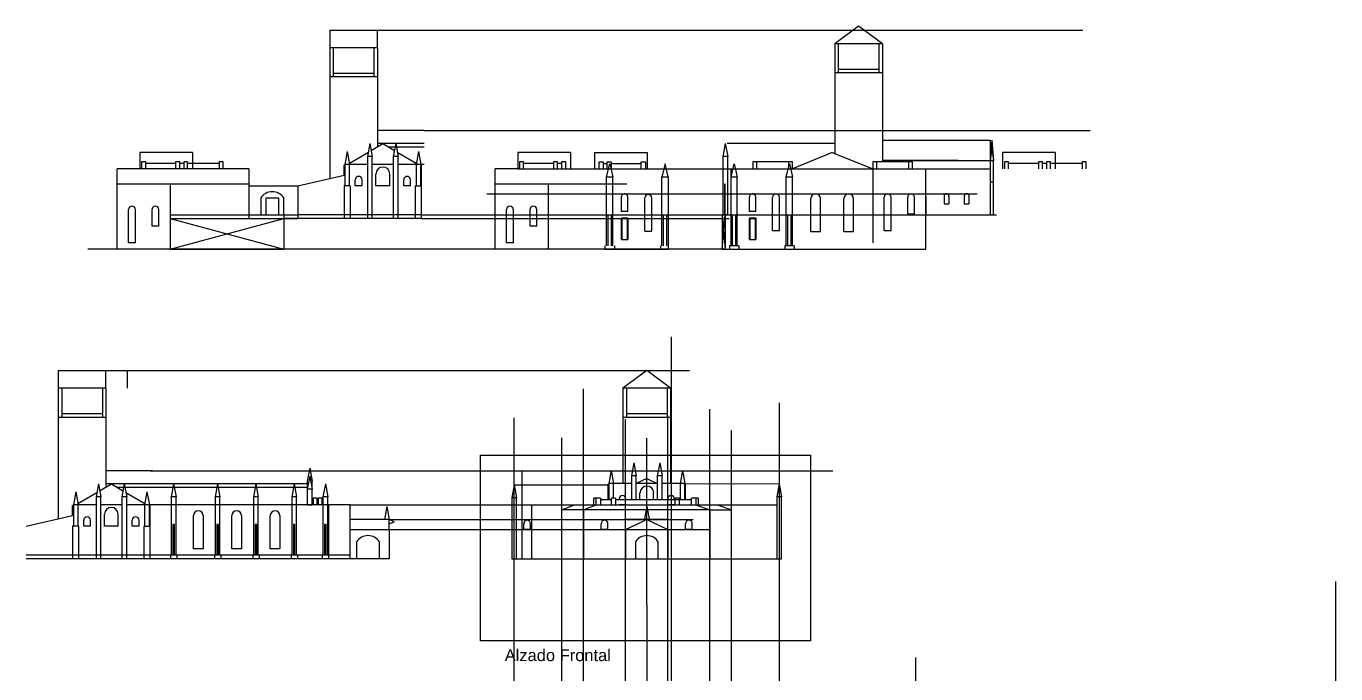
# Model space of a CAD drawing. Header units: millimetres. Extents: x 2027 to 2227, y 2574 to 3071.
# Drawn here: x 2032.2 to 2144, y 2773.4 to 2828.7 of the extents above; entities that cross this region are included whole.
import ezdxf

# ---------------------------------------------------------------- set-up
doc = ezdxf.new("R2010")
doc.units = ezdxf.units.MM
for name, color, linetype in [('Auxiliares', 200, 'Continuous'), ('CarpinteriaExterior', 130, 'Continuous'), ('Imagenes', 50, 'Continuous'), ('PrimerPlano', 160, 'Continuous'), ('SegundoPlano', 250, 'Continuous'), ('Texto', 250, 'Continuous')]:
    doc.layers.add(name, color=color, linetype=linetype)
doc.styles.get("Standard").update_dxf_attribs({"font": 'arial.ttf'})
picture_1 = doc.add_image_def('image8.png', size_in_pixel=(1920, 1080))

msp = doc.modelspace()

# ---------------------------------------------------------------- linework, layer by layer
at = {"layer": 'Auxiliares'}
for p, q in [((2062.21, 2828.37), (2122.41, 2828.37)), ((2066.18, 2819.8), (2123.03, 2819.8)), ((2074.18, 2816.54), (2093.7, 2816.54)), ((2071.54, 2814.4), (2113.4, 2814.4)), ((2083.49, 2815.23), (2072.25, 2815.23)), ((2065.91, 2812.3), (2092.21, 2812.3)), ((2065.98, 2812.6), (2115.03, 2812.6)), ((2091.89, 2809.67), (2054.21, 2809.67)), ((2087.29, 2710.42), (2087.29, 2802.19)), ((2038.85, 2799.3), (2040.89, 2799.3)), ((2040.89, 2797.8), (2040.89, 2799.3)), ((2040.89, 2799.3), (2088.83, 2799.3)), ((2079.79, 2746.19), (2079.79, 2797.76)), ((2096.5, 2796.55), (2096.5, 2710.81)), ((2073.88, 2709.52), (2073.88, 2795.28)), ((2087, 2761.63), (2087, 2795.46)), ((2090.58, 2746.19), (2090.58, 2796)), ((2083.39, 2761.63), (2083.39, 2795.15)), ((2092.43, 2744.34), (2092.43, 2794.18)), ((2077.94, 2744.34), (2077.94, 2793.55)), ((2085.2, 2779.29), (2085.2, 2793.53)), ((2056.38, 2790.73), (2101.08, 2790.73)), ((2074.57, 2783.23), (2074.57, 2790.73)), ((2059.88, 2787.84), (2096.05, 2787.84)), ((2075.39, 2783.23), (2075.39, 2787.84)), ((2063.22, 2786.6), (2089.16, 2786.6)), ((2087, 2786.6), (2083.39, 2786.6)), ((2085.4, 2786.6), (2084.99, 2786.6)), ((2063.22, 2785.72), (2088.18, 2785.72)), ((2144, 2744.21), (2144, 2781.3)), ((2085.2, 2779.29), (2085.19, 2687.87)), ((2108.14, 2709.52), (2108.14, 2774.8))]:
    msp.add_line(p, q, dxfattribs=at)
at = {"layer": 'CarpinteriaExterior'}
for p, q in [((2060.3, 2815.09), (2060.3, 2815.6)), ((2060.89, 2815.09), (2060.89, 2815.6)), ((2062.08, 2815.09), (2062.08, 2816.11)), ((2063.25, 2815.09), (2063.25, 2816.11)), ((2064.45, 2815.09), (2064.45, 2815.6)), ((2065.03, 2815.09), (2065.03, 2815.6)), ((2060.89, 2815.09), (2060.3, 2815.09)), ((2063.25, 2815.09), (2062.08, 2815.09)), ((2065.03, 2815.09), (2064.45, 2815.09)), ((2052.72, 2812.6), (2052.72, 2814.05)), ((2052.72, 2814.05), (2053.75, 2814.05)), ((2053.75, 2814.05), (2053.75, 2812.6)), ((2083.03, 2812.9), (2083.03, 2814.11)), ((2083.58, 2812.9), (2083.58, 2814.15)), ((2085.03, 2811.22), (2085.03, 2814.06)), ((2085.61, 2811.22), (2085.61, 2814.06)), ((2093.95, 2812.9), (2093.95, 2814.11)), ((2094.51, 2812.9), (2094.51, 2814.15)), ((2095.93, 2811.27), (2095.93, 2814.11)), ((2096.52, 2811.27), (2096.52, 2814.11)), ((2099.19, 2811.15), (2099.19, 2813.99)), ((2100.01, 2811.15), (2100.01, 2813.99)), ((2102.02, 2811.15), (2102.02, 2813.99)), ((2102.84, 2811.15), (2102.84, 2813.99)), ((2105.46, 2811.27), (2105.46, 2814.11)), ((2106.04, 2811.27), (2106.04, 2814.11)), ((2107.46, 2812.69), (2107.46, 2814.11)), ((2108.04, 2812.69), (2108.04, 2814.11)), ((2110.56, 2814.2), (2110.56, 2813.55)), ((2110.56, 2813.55), (2110.97, 2813.55)), ((2110.97, 2814.2), (2110.97, 2813.55)), ((2112.28, 2814.2), (2112.28, 2813.55)), ((2112.28, 2813.55), (2112.69, 2813.55)), ((2112.69, 2814.2), (2112.69, 2813.55)), ((2040.97, 2810.22), (2040.97, 2813.06)), ((2041.55, 2810.22), (2041.55, 2813.06)), ((2042.97, 2811.64), (2042.97, 2813.06)), ((2043.55, 2811.64), (2043.55, 2813.06)), ((2073.22, 2810.22), (2073.22, 2813.06)), ((2073.81, 2810.22), (2073.81, 2813.06)), ((2075.23, 2811.64), (2075.23, 2813.06)), ((2075.81, 2811.64), (2075.81, 2813.06)), ((2083.58, 2812.9), (2083.03, 2812.9)), ((2083.58, 2812.33), (2083.03, 2812.33)), ((2083.06, 2812.29), (2083.55, 2812.29)), ((2083.12, 2812.33), (2083.58, 2812.33)), ((2094.51, 2812.9), (2093.95, 2812.9)), ((2094.51, 2812.33), (2093.95, 2812.33)), ((2093.99, 2812.29), (2094.48, 2812.29)), ((2094.05, 2812.33), (2094.51, 2812.33)), ((2107.46, 2812.69), (2108.04, 2812.69)), ((2043.55, 2811.64), (2042.97, 2811.64)), ((2075.81, 2811.64), (2075.23, 2811.64)), ((2085.03, 2811.22), (2085.61, 2811.22)), ((2095.93, 2811.27), (2096.52, 2811.27)), ((2100.01, 2811.15), (2099.19, 2811.15)), ((2102.84, 2811.15), (2102.02, 2811.15)), ((2105.46, 2811.27), (2106.04, 2811.27)), ((2041.55, 2810.22), (2040.97, 2810.22)), ((2073.81, 2810.22), (2073.22, 2810.22)), ((2083.03, 2810.5), (2083.06, 2810.5)), ((2083.03, 2810.5), (2083.58, 2810.5)), ((2093.95, 2810.5), (2093.99, 2810.5)), ((2093.95, 2810.5), (2094.51, 2810.5)), ((2084.61, 2788.3), (2084.61, 2788.86)), ((2085.78, 2788.3), (2085.78, 2788.86)), ((2038.92, 2786.02), (2038.92, 2787.04)), ((2040.08, 2786.02), (2040.08, 2787.04)), ((2046.51, 2784.08), (2046.51, 2786.92)), ((2047.33, 2786.92), (2047.33, 2784.08)), ((2049.78, 2784.08), (2049.78, 2786.92)), ((2050.61, 2786.92), (2050.61, 2784.08)), ((2053.06, 2784.08), (2053.06, 2786.92)), ((2053.88, 2786.92), (2053.88, 2784.08)), ((2040.08, 2786.02), (2038.92, 2786.02)), ((2074.69, 2785.72), (2074.69, 2786.23)), ((2075.27, 2785.72), (2074.69, 2785.72)), ((2075.27, 2785.72), (2075.27, 2786.23)), ((2081.3, 2785.72), (2081.3, 2786.23)), ((2081.88, 2785.72), (2081.3, 2785.72)), ((2081.88, 2785.72), (2081.88, 2786.23)), ((2088.5, 2785.72), (2088.5, 2786.23)), ((2089.08, 2785.72), (2088.5, 2785.72)), ((2089.08, 2785.72), (2089.08, 2786.23)), ((2047.33, 2784.08), (2046.51, 2784.08)), ((2050.61, 2784.08), (2049.78, 2784.08)), ((2053.88, 2784.08), (2053.06, 2784.08))]:
    msp.add_line(p, q, dxfattribs=at)
for points in [[(2083.03, 2810.5), (2083.03, 2812.33)], [(2083.06, 2812.29), (2083.06, 2810.5)], [(2083.55, 2810.5), (2083.55, 2812.29)], [(2083.58, 2812.33), (2083.58, 2810.5)], [(2093.95, 2810.5), (2093.95, 2812.33)], [(2093.99, 2812.29), (2093.99, 2810.5)], [(2094.48, 2810.5), (2094.48, 2812.29)], [(2094.51, 2812.33), (2094.51, 2810.5)]]:
    msp.add_lwpolyline(points, dxfattribs=at)
for centre, radius, start, end in [((2062.67, 2816.11), 0.581, 0, 180), ((2060.6, 2815.6), 0.29, 0, 180), ((2064.74, 2815.6), 0.29, 0, 180), ((2083.3, 2814.12), 0.28, 6.5533, 183.3286), ((2085.32, 2814.06), 0.291, 0, 180), ((2094.23, 2814.12), 0.28, 6.5533, 183.3286), ((2096.22, 2814.11), 0.291, 0, 180), ((2099.6, 2813.99), 0.411, 0, 180), ((2102.43, 2813.99), 0.411, 0, 180), ((2105.75, 2814.11), 0.291, 0, 180), ((2107.75, 2814.11), 0.291, 0, 180), ((2110.77, 2814.2), 0.206, 0, 180), ((2112.49, 2814.2), 0.206, 0, 180), ((2041.26, 2813.06), 0.291, 0, 180), ((2043.26, 2813.06), 0.291, 0, 180), ((2073.51, 2813.06), 0.291, 0, 180), ((2075.52, 2813.06), 0.291, 0, 180), ((2085.2, 2788.86), 0.581, 0, 180), ((2039.5, 2787.04), 0.581, 0, 180), ((2046.92, 2786.92), 0.411, 0, 180), ((2050.19, 2786.92), 0.411, 0, 180), ((2053.47, 2786.92), 0.411, 0, 180), ((2074.98, 2786.23), 0.29, 0, 180), ((2081.59, 2786.23), 0.29, 0, 180), ((2088.79, 2786.23), 0.29, 0, 180)]:
    msp.add_arc(centre, radius, start, end, dxfattribs=at)
at = {"layer": 'PrimerPlano'}
for p, q in [((2055.4, 2812.3), (2054.21, 2812.3)), ((2054.21, 2812.3), (2054.21, 2809.67)), ((2065.98, 2812.3), (2055.4, 2812.3)), ((2109.02, 2809.67), (2109.02, 2812.65)), ((2039.99, 2809.67), (2037.49, 2809.67)), ((2054.21, 2809.67), (2039.99, 2809.67)), ((2072.25, 2809.67), (2069.74, 2809.67)), ((2081.62, 2809.67), (2087.01, 2809.67)), ((2042.81, 2783.23), (2032.23, 2783.23)), ((2059.88, 2783.23), (2042.81, 2783.23)), ((2063.22, 2783.23), (2059.88, 2783.23)), ((2073.67, 2783.23), (2077.94, 2783.23)), ((2077.94, 2783.23), (2092.43, 2783.23)), ((2092.43, 2783.23), (2096.7, 2783.23))]:
    msp.add_line(p, q, dxfattribs=at)
at = {"layer": 'SegundoPlano'}
for p, q in [((2058.13, 2828.37), (2062.21, 2828.37)), ((2058.13, 2828.37), (2058.13, 2826.87)), ((2062.21, 2826.87), (2062.21, 2828.37)), ((2103.27, 2828.72), (2101.23, 2827.22)), ((2105.31, 2827.22), (2103.27, 2828.72)), ((2058.13, 2826.87), (2058.13, 2821.89)), ((2062.21, 2826.87), (2058.13, 2826.87)), ((2058.43, 2826.87), (2058.43, 2824.38)), ((2061.9, 2826.87), (2061.9, 2824.38)), ((2062.21, 2826.87), (2062.21, 2821.89)), ((2101.23, 2827.22), (2101.23, 2822.24)), ((2105.31, 2827.22), (2101.23, 2827.22)), ((2101.53, 2827.22), (2101.53, 2824.73)), ((2105, 2827.22), (2105, 2824.73)), ((2105.31, 2827.22), (2105.31, 2822.24)), ((2062.21, 2824.38), (2058.13, 2824.38)), ((2061.9, 2824.68), (2058.43, 2824.68)), ((2105.31, 2824.73), (2101.23, 2824.73)), ((2105, 2825.03), (2101.53, 2825.03)), ((2101.23, 2822.24), (2101.23, 2817.84)), ((2105.31, 2822.24), (2105.31, 2817.13)), ((2058.13, 2821.89), (2058.13, 2815.71)), ((2062.21, 2821.89), (2062.21, 2818.42)), ((2066.18, 2819.8), (2062.21, 2819.8)), ((2092.06, 2818.74), (2101.23, 2818.74)), ((2105.31, 2818.99), (2114.51, 2818.99)), ((2114.51, 2818.99), (2114.51, 2812.6)), ((2114.65, 2818.99), (2114.51, 2817.21)), ((2114.65, 2818.99), (2114.78, 2817.21)), ((2041.92, 2817.93), (2041.92, 2816.54)), ((2046.41, 2817.93), (2041.92, 2817.93)), ((2046.41, 2817.93), (2046.41, 2816.54)), ((2059.63, 2818.02), (2059.42, 2816.91)), ((2059.63, 2818.02), (2059.83, 2816.91)), ((2059.81, 2817.02), (2061.43, 2817.96)), ((2061.56, 2818.69), (2061.36, 2817.58)), ((2061.56, 2818.69), (2061.77, 2817.58)), ((2061.67, 2818.11), (2062.67, 2818.69)), ((2066.18, 2818.69), (2062.21, 2818.69)), ((2062.67, 2818.69), (2063.66, 2818.11)), ((2063.71, 2818.39), (2063.18, 2818.39)), ((2063.77, 2818.69), (2063.56, 2817.58)), ((2063.77, 2818.69), (2063.97, 2817.58)), ((2066.18, 2818.39), (2063.82, 2818.39)), ((2063.9, 2817.96), (2065.52, 2817.02)), ((2065.7, 2818.02), (2065.5, 2816.91)), ((2065.7, 2818.02), (2065.91, 2816.91)), ((2074.18, 2817.93), (2074.18, 2816.54)), ((2078.67, 2817.93), (2074.18, 2817.93)), ((2078.67, 2817.93), (2078.67, 2816.54)), ((2080.73, 2817.93), (2080.73, 2816.54)), ((2080.73, 2817.93), (2085.23, 2817.93)), ((2085.23, 2817.93), (2085.23, 2816.54)), ((2091.89, 2818.69), (2091.69, 2817.58)), ((2091.89, 2818.69), (2092.1, 2817.58)), ((2101.01, 2817.93), (2097.64, 2816.54)), ((2101.01, 2817.93), (2104.48, 2816.54)), ((2114.65, 2818.32), (2114.51, 2817.21)), ((2114.72, 2818.32), (2114.58, 2818.32)), ((2114.65, 2817.94), (2114.65, 2818.41)), ((2114.65, 2818.32), (2114.78, 2817.21)), ((2115.56, 2817.93), (2115.56, 2816.54)), ((2120.05, 2817.93), (2115.56, 2817.93)), ((2120.05, 2817.93), (2120.05, 2816.54)), ((2039.99, 2809.67), (2039.99, 2816.54)), ((2041.92, 2816.54), (2039.99, 2816.54)), ((2051.24, 2816.54), (2041.92, 2816.54)), ((2042.43, 2817.13), (2042.08, 2817.13)), ((2042.08, 2817.13), (2042.08, 2816.54)), ((2042.43, 2816.54), (2042.43, 2817.13)), ((2044.98, 2817), (2042.43, 2817)), ((2045.33, 2817.13), (2044.98, 2817.13)), ((2044.98, 2817.13), (2044.98, 2816.54)), ((2045.33, 2816.54), (2045.33, 2817.13)), ((2045.67, 2817), (2045.33, 2817)), ((2046.01, 2817.13), (2045.67, 2817.13)), ((2045.67, 2817.13), (2045.67, 2816.54)), ((2046.01, 2816.54), (2046.01, 2817.13)), ((2048.71, 2817), (2046.01, 2817)), ((2049.05, 2817.13), (2048.71, 2817.13)), ((2048.71, 2817.13), (2048.71, 2816.54)), ((2049.05, 2816.54), (2049.05, 2817.13)), ((2051.24, 2816.54), (2051.24, 2812.3)), ((2059.36, 2816.84), (2059.42, 2816.91)), ((2059.36, 2815.99), (2059.36, 2816.84)), ((2061.36, 2816.91), (2059.42, 2816.91)), ((2061.36, 2816.91), (2059.42, 2816.91)), ((2059.42, 2816.91), (2059.42, 2815.09)), ((2059.83, 2816.91), (2059.42, 2816.91)), ((2059.83, 2815.09), (2059.83, 2816.91)), ((2061.36, 2817.58), (2061.36, 2812.6)), ((2061.77, 2817.58), (2061.36, 2817.58)), ((2061.77, 2812.6), (2061.77, 2817.58)), ((2063.56, 2816.91), (2061.77, 2816.91)), ((2063.56, 2816.91), (2061.77, 2816.91)), ((2063.56, 2817.58), (2063.56, 2812.6)), ((2063.97, 2817.58), (2063.56, 2817.58)), ((2063.97, 2812.6), (2063.97, 2817.58)), ((2066.18, 2816.91), (2063.97, 2816.91)), ((2065.91, 2816.91), (2063.97, 2816.91)), ((2065.5, 2816.91), (2065.5, 2815.09)), ((2065.91, 2816.91), (2065.5, 2816.91)), ((2065.91, 2815.09), (2065.91, 2816.91)), ((2065.98, 2816.84), (2065.91, 2816.91)), ((2065.98, 2812.3), (2065.98, 2816.91)), ((2065.98, 2812.3), (2065.98, 2816.84)), ((2072.25, 2809.67), (2072.25, 2816.54)), ((2074.18, 2816.54), (2072.25, 2816.54)), ((2074.68, 2817.13), (2074.34, 2817.13)), ((2074.34, 2817.13), (2074.34, 2816.54)), ((2074.68, 2816.54), (2074.68, 2817.13)), ((2077.24, 2817), (2074.68, 2817)), ((2077.58, 2817.13), (2077.24, 2817.13)), ((2077.24, 2817.13), (2077.24, 2816.54)), ((2077.58, 2816.54), (2077.58, 2817.13)), ((2077.92, 2817), (2077.58, 2817)), ((2078.27, 2817.13), (2077.92, 2817.13)), ((2077.92, 2817.13), (2077.92, 2816.54)), ((2078.27, 2816.54), (2078.27, 2817.13)), ((2081.14, 2816.54), (2081.14, 2817.13)), ((2081.14, 2817.13), (2081.48, 2817.13)), ((2081.48, 2817.13), (2081.48, 2816.54)), ((2081.48, 2817), (2081.82, 2817)), ((2081.76, 2815.84), (2082.03, 2816.95)), ((2081.82, 2816.54), (2081.82, 2817.13)), ((2081.82, 2817.13), (2082.16, 2817.13)), ((2082.03, 2816.95), (2082.29, 2815.84)), ((2082.16, 2817.13), (2082.16, 2816.54)), ((2082.16, 2817), (2084.72, 2817)), ((2084.72, 2816.54), (2084.72, 2817.13)), ((2084.72, 2817.13), (2085.07, 2817.13)), ((2085.07, 2817.13), (2085.07, 2816.54)), ((2086.75, 2816.95), (2086.49, 2815.84)), ((2087.01, 2815.84), (2086.75, 2816.95)), ((2092.1, 2817.58), (2091.69, 2817.58)), ((2091.69, 2817.58), (2091.69, 2812.6)), ((2092.1, 2812.6), (2092.1, 2817.58)), ((2092.38, 2815.84), (2092.64, 2816.95)), ((2092.38, 2809.97), (2092.38, 2816.54)), ((2092.38, 2816.54), (2114.51, 2816.54)), ((2092.64, 2816.95), (2092.9, 2815.84)), ((2094.59, 2817.13), (2094.25, 2817.13)), ((2094.25, 2817.13), (2094.25, 2816.54)), ((2094.59, 2816.54), (2094.59, 2817.13)), ((2097.3, 2817.12), (2094.6, 2817.12)), ((2097.1, 2815.84), (2097.36, 2816.95)), ((2097.64, 2817.13), (2097.3, 2817.13)), ((2097.3, 2817.13), (2097.3, 2816.54)), ((2097.36, 2816.95), (2097.63, 2815.84)), ((2097.64, 2816.54), (2097.64, 2817.13)), ((2104.82, 2817.13), (2104.48, 2817.13)), ((2104.48, 2817.13), (2104.48, 2816.54)), ((2104.48, 2816.54), (2104.48, 2810.22)), ((2104.82, 2816.54), (2104.82, 2817.13)), ((2107.52, 2817.13), (2104.82, 2817.13)), ((2107.87, 2817.13), (2107.52, 2817.13)), ((2107.52, 2817.13), (2107.52, 2816.54)), ((2107.87, 2816.54), (2107.87, 2817.13)), ((2109.02, 2809.67), (2109.02, 2816.54)), ((2114.78, 2817.21), (2114.31, 2817.21)), ((2114.78, 2812.6), (2114.78, 2817.21)), ((2116.06, 2817.13), (2115.72, 2817.13)), ((2115.72, 2817.13), (2115.72, 2816.54)), ((2116.06, 2816.54), (2116.06, 2817.13)), ((2118.62, 2817), (2116.06, 2817)), ((2118.96, 2817.13), (2118.62, 2817.13)), ((2118.62, 2817.13), (2118.62, 2816.54)), ((2118.96, 2816.54), (2118.96, 2817.13)), ((2119.3, 2817), (2118.96, 2817)), ((2119.65, 2817.13), (2119.3, 2817.13)), ((2119.3, 2817.13), (2119.3, 2816.54)), ((2119.65, 2816.54), (2119.65, 2817.13)), ((2122.34, 2817), (2119.65, 2817)), ((2122.69, 2817.13), (2122.34, 2817.13)), ((2122.34, 2817.13), (2122.34, 2816.54)), ((2122.69, 2816.54), (2122.69, 2817.13)), ((2051.24, 2816.2), (2051.24, 2816.2)), ((2055.4, 2815.09), (2059.36, 2815.99)), ((2059.36, 2815.99), (2059.36, 2815.99)), ((2081.76, 2809.97), (2081.76, 2815.84)), ((2081.76, 2815.84), (2082.29, 2815.84)), ((2082.29, 2809.97), (2082.29, 2815.84)), ((2086.49, 2809.97), (2086.49, 2815.84)), ((2086.49, 2815.84), (2087.01, 2815.84)), ((2087.01, 2815.84), (2087.01, 2809.67)), ((2092.38, 2809.97), (2092.38, 2815.84)), ((2092.38, 2815.84), (2092.9, 2815.84)), ((2092.9, 2809.97), (2092.9, 2815.84)), ((2097.1, 2809.97), (2097.1, 2815.84)), ((2097.1, 2815.84), (2097.63, 2815.84)), ((2097.63, 2809.97), (2097.63, 2815.84)), ((2114.78, 2815.39), (2114.51, 2815.39)), ((2114.51, 2815.39), (2114.51, 2812.6)), ((2114.78, 2812.6), (2114.78, 2815.39)), ((2051.24, 2815.23), (2039.99, 2815.23)), ((2044.53, 2815.23), (2044.53, 2809.97)), ((2051.24, 2815.09), (2055.4, 2815.09)), ((2055.4, 2815.09), (2055.4, 2812.3)), ((2059.9, 2815.09), (2059.36, 2815.09)), ((2059.36, 2815.09), (2059.36, 2812.3)), ((2059.9, 2812.3), (2059.9, 2815.09)), ((2065.43, 2815.09), (2065.43, 2812.3)), ((2065.43, 2815.09), (2065.98, 2815.09)), ((2076.79, 2815.23), (2076.79, 2809.97)), ((2091.82, 2815.23), (2091.82, 2812.6)), ((2091.89, 2815.23), (2091.82, 2815.23)), ((2091.89, 2812.6), (2091.89, 2815.23)), ((2052.26, 2814.05), (2052.26, 2812.6)), ((2054.21, 2812.6), (2054.21, 2814.05)), ((2109.02, 2814.15), (2109.02, 2812.6)), ((2044.53, 2812.6), (2055.4, 2812.6)), ((2044.53, 2812.3), (2055.4, 2812.3)), ((2044.53, 2809.67), (2054.21, 2812.3)), ((2044.53, 2812.3), (2054.21, 2809.67)), ((2054.21, 2812.6), (2054.21, 2809.67)), ((2065.98, 2812.6), (2055.4, 2812.6)), ((2061.36, 2812.3), (2059.83, 2812.3)), ((2061.36, 2812.6), (2061.36, 2812.3)), ((2061.77, 2812.3), (2061.77, 2812.6)), ((2063.56, 2812.3), (2061.77, 2812.3)), ((2063.56, 2812.6), (2063.56, 2812.3)), ((2063.97, 2812.3), (2063.97, 2812.6)), ((2065.5, 2812.3), (2063.97, 2812.3)), ((2065.98, 2812.3), (2065.91, 2812.3)), ((2081.9, 2809.97), (2081.9, 2812.6)), ((2081.9, 2812.6), (2082.15, 2812.6)), ((2082.15, 2812.6), (2082.15, 2809.97)), ((2086.63, 2809.97), (2086.63, 2812.6)), ((2086.63, 2812.6), (2086.87, 2812.6)), ((2086.87, 2812.6), (2086.87, 2809.97)), ((2091.62, 2812.6), (2091.62, 2809.67)), ((2092.1, 2812.6), (2091.62, 2812.6)), ((2091.62, 2809.67), (2091.89, 2812.6)), ((2091.62, 2812.6), (2091.89, 2809.67)), ((2091.89, 2812.65), (2091.89, 2809.67)), ((2092.52, 2809.97), (2092.52, 2812.6)), ((2092.52, 2812.6), (2092.76, 2812.6)), ((2092.76, 2812.6), (2092.76, 2809.97)), ((2097.24, 2809.97), (2097.24, 2812.6)), ((2097.24, 2812.6), (2097.49, 2812.6)), ((2097.49, 2812.6), (2097.49, 2809.97)), ((2109.02, 2812.6), (2114.51, 2812.6)), ((2114.51, 2812.6), (2114.78, 2812.6)), ((2044.53, 2809.97), (2044.53, 2809.67)), ((2076.79, 2809.97), (2076.79, 2809.67)), ((2081.62, 2809.97), (2081.62, 2809.67)), ((2082.43, 2809.97), (2082.43, 2809.67)), ((2086.36, 2809.97), (2086.36, 2809.67)), ((2092.24, 2809.97), (2092.24, 2809.67)), ((2093.05, 2809.97), (2092.24, 2809.97)), ((2093.05, 2809.97), (2093.05, 2809.67)), ((2096.96, 2809.97), (2096.96, 2809.67)), ((2097.77, 2809.97), (2096.96, 2809.97)), ((2097.77, 2809.97), (2097.77, 2809.67)), ((2044.53, 2809.67), (2039.99, 2809.67)), ((2039.99, 2809.67), (2039.99, 2809.67)), ((2044.53, 2809.67), (2054.21, 2809.67)), ((2076.79, 2809.67), (2072.25, 2809.67)), ((2072.25, 2809.67), (2072.25, 2809.67)), ((2086.59, 2809.67), (2087.01, 2809.67)), ((2091.62, 2809.67), (2109.02, 2809.67)), ((2034.97, 2799.3), (2039.04, 2799.3)), ((2034.97, 2799.3), (2034.97, 2797.8)), ((2039.04, 2797.8), (2039.04, 2799.3)), ((2085.19, 2799.3), (2083.15, 2797.8)), ((2087.22, 2797.8), (2085.19, 2799.3)), ((2034.97, 2797.8), (2034.97, 2792.82)), ((2039.04, 2797.8), (2034.97, 2797.8)), ((2035.27, 2797.8), (2035.27, 2795.31)), ((2038.74, 2797.8), (2038.74, 2795.31)), ((2039.04, 2797.8), (2039.04, 2792.82)), ((2083.15, 2797.8), (2083.15, 2792.82)), ((2087.22, 2797.8), (2083.15, 2797.8)), ((2083.45, 2797.8), (2083.45, 2795.31)), ((2086.92, 2797.8), (2086.92, 2795.31)), ((2087.22, 2797.8), (2087.22, 2792.82)), ((2039.04, 2795.31), (2034.97, 2795.31)), ((2038.74, 2795.61), (2035.27, 2795.61)), ((2087.22, 2795.31), (2083.15, 2795.31)), ((2086.92, 2795.61), (2083.45, 2795.61)), ((2034.97, 2792.82), (2034.97, 2786.64)), ((2039.04, 2792.82), (2039.04, 2789.35)), ((2083.15, 2792.82), (2083.15, 2789.65)), ((2087.22, 2792.82), (2087.22, 2789.65)), ((2056.43, 2790.98), (2056.22, 2789.87)), ((2056.43, 2790.98), (2056.63, 2789.87)), ((2084.09, 2791.44), (2083.89, 2790.33)), ((2084.09, 2791.44), (2084.3, 2790.33)), ((2086.3, 2791.44), (2086.09, 2790.33)), ((2086.3, 2791.44), (2086.5, 2790.33)), ((2043.01, 2790.73), (2039.04, 2790.73)), ((2042.81, 2790.73), (2056.38, 2790.73)), ((2056.43, 2790.3), (2056.22, 2789.19)), ((2056.22, 2789.87), (2056.22, 2787.84)), ((2056.43, 2790.3), (2056.63, 2789.19)), ((2056.63, 2787.84), (2056.63, 2789.87)), ((2082.16, 2790.76), (2081.95, 2789.65)), ((2082.16, 2790.76), (2082.36, 2789.65)), ((2083.89, 2790.33), (2083.89, 2788.3)), ((2084.3, 2790.33), (2083.89, 2790.33)), ((2084.3, 2788.3), (2084.3, 2790.33)), ((2085.2, 2790.1), (2084.3, 2789.65)), ((2085.2, 2790.1), (2086.09, 2789.65)), ((2086.09, 2790.33), (2086.09, 2788.3)), ((2086.5, 2790.33), (2086.09, 2790.33)), ((2086.5, 2788.3), (2086.5, 2790.33)), ((2088.23, 2790.76), (2088.03, 2789.65)), ((2088.23, 2790.76), (2088.44, 2789.65)), ((2036.46, 2788.95), (2036.26, 2787.84)), ((2036.46, 2788.95), (2036.67, 2787.84)), ((2036.65, 2787.95), (2038.26, 2788.9)), ((2038.4, 2789.62), (2038.19, 2788.52)), ((2038.4, 2789.62), (2038.6, 2788.52)), ((2038.5, 2789.04), (2039.5, 2789.62)), ((2043.01, 2789.62), (2039.04, 2789.62)), ((2039.5, 2789.62), (2040.49, 2789.04)), ((2040.55, 2789.32), (2040.01, 2789.32)), ((2040.6, 2789.62), (2040.4, 2788.52)), ((2040.6, 2789.62), (2040.81, 2788.52)), ((2043.01, 2789.32), (2040.66, 2789.32)), ((2040.74, 2788.9), (2042.35, 2787.95)), ((2042.54, 2788.95), (2042.33, 2787.84)), ((2042.54, 2788.95), (2042.74, 2787.84)), ((2056.22, 2789.62), (2042.81, 2789.62)), ((2044.76, 2789.32), (2042.81, 2789.32)), ((2044.81, 2789.62), (2044.61, 2788.52)), ((2044.81, 2789.62), (2045.02, 2788.52)), ((2048.5, 2789.32), (2044.87, 2789.32)), ((2048.56, 2789.62), (2048.35, 2788.52)), ((2048.56, 2789.62), (2048.76, 2788.52)), ((2051.77, 2789.32), (2048.61, 2789.32)), ((2051.83, 2789.62), (2051.62, 2788.52)), ((2051.83, 2789.62), (2052.04, 2788.52)), ((2055.05, 2789.32), (2051.89, 2789.32)), ((2055.1, 2789.62), (2054.9, 2788.52)), ((2055.1, 2789.62), (2055.31, 2788.52)), ((2056.22, 2789.32), (2055.16, 2789.32)), ((2056.63, 2789.19), (2056.22, 2789.19)), ((2057.76, 2789.62), (2057.55, 2788.52)), ((2057.76, 2789.62), (2057.96, 2788.52)), ((2073.88, 2789.56), (2073.67, 2788.45)), ((2073.88, 2789.56), (2074.08, 2788.45)), ((2073.88, 2789.56), (2081.89, 2789.56)), ((2081.89, 2789.59), (2081.95, 2789.65)), ((2081.89, 2788.3), (2081.89, 2789.59)), ((2083.89, 2789.65), (2081.95, 2789.65)), ((2083.89, 2789.65), (2081.95, 2789.65)), ((2081.95, 2789.65), (2081.95, 2788.3)), ((2082.36, 2789.65), (2081.95, 2789.65)), ((2082.36, 2788.42), (2082.36, 2789.65)), ((2086.09, 2789.65), (2084.3, 2789.65)), ((2086.09, 2789.65), (2084.3, 2789.65)), ((2088.44, 2789.65), (2086.5, 2789.65)), ((2088.44, 2789.65), (2086.5, 2789.65)), ((2088.03, 2789.65), (2088.03, 2788.3)), ((2088.44, 2788.3), (2088.44, 2789.65)), ((2088.44, 2789.65), (2088.51, 2789.59)), ((2096.5, 2789.62), (2088.51, 2789.59)), ((2088.51, 2788.3), (2088.51, 2789.59)), ((2096.5, 2789.62), (2096.29, 2788.52)), ((2096.5, 2789.62), (2096.7, 2788.52)), ((2036.19, 2787.77), (2036.26, 2787.84)), ((2036.19, 2786.92), (2036.19, 2787.77)), ((2038.19, 2787.84), (2036.26, 2787.84)), ((2038.19, 2787.84), (2036.26, 2787.84)), ((2036.26, 2787.84), (2036.26, 2786.02)), ((2036.67, 2787.84), (2036.26, 2787.84)), ((2036.67, 2786.02), (2036.67, 2787.84)), ((2038.19, 2788.52), (2038.19, 2783.53)), ((2038.6, 2788.52), (2038.19, 2788.52)), ((2038.6, 2783.53), (2038.6, 2788.52)), ((2040.4, 2787.84), (2038.6, 2787.84)), ((2040.4, 2787.84), (2038.6, 2787.84)), ((2040.4, 2788.52), (2040.4, 2783.53)), ((2040.81, 2788.52), (2040.4, 2788.52)), ((2040.81, 2783.53), (2040.81, 2788.52)), ((2043.01, 2787.84), (2040.81, 2787.84)), ((2042.74, 2787.84), (2040.81, 2787.84)), ((2042.33, 2787.84), (2042.33, 2786.02)), ((2042.74, 2787.84), (2042.33, 2787.84)), ((2042.74, 2786.02), (2042.74, 2787.84)), ((2042.81, 2787.77), (2042.74, 2787.84)), ((2058.03, 2787.84), (2042.81, 2787.84)), ((2042.81, 2783.23), (2042.81, 2787.84)), ((2059.88, 2787.84), (2042.81, 2787.84)), ((2042.81, 2783.23), (2042.81, 2787.77)), ((2045.02, 2788.52), (2044.61, 2788.52)), ((2044.61, 2788.52), (2044.61, 2783.53)), ((2045.02, 2783.53), (2045.02, 2788.52)), ((2048.76, 2788.52), (2048.35, 2788.52)), ((2048.35, 2788.52), (2048.35, 2783.53)), ((2048.76, 2783.53), (2048.76, 2788.52)), ((2052.04, 2788.52), (2051.62, 2788.52)), ((2051.62, 2788.52), (2051.62, 2783.53)), ((2052.04, 2783.53), (2052.04, 2788.52)), ((2055.31, 2788.52), (2054.9, 2788.52)), ((2054.9, 2788.52), (2054.9, 2783.53)), ((2055.31, 2783.53), (2055.31, 2788.52)), ((2056.22, 2787.84), (2056.63, 2787.84)), ((2057.06, 2788.42), (2056.72, 2788.42)), ((2056.72, 2788.42), (2056.72, 2787.84)), ((2057.06, 2787.84), (2057.06, 2788.42)), ((2057.15, 2788.3), (2057.06, 2788.3)), ((2057.49, 2788.42), (2057.15, 2788.42)), ((2057.15, 2788.42), (2057.15, 2787.84)), ((2057.49, 2787.84), (2057.49, 2788.42)), ((2057.96, 2788.52), (2057.55, 2788.52)), ((2057.55, 2788.52), (2057.55, 2783.53)), ((2057.96, 2783.53), (2057.96, 2788.52)), ((2058.03, 2787.84), (2058.03, 2783.23)), ((2059.88, 2783.23), (2059.88, 2787.84)), ((2063.02, 2787.71), (2062.81, 2786.6)), ((2063.02, 2787.71), (2063.22, 2786.6)), ((2074.08, 2788.45), (2073.67, 2788.45)), ((2073.67, 2788.45), (2073.67, 2783.23)), ((2074.08, 2783.23), (2074.08, 2788.45)), ((2074.08, 2787.84), (2079.79, 2787.84)), ((2077.94, 2787.4), (2079.03, 2787.84)), ((2079.79, 2787.84), (2089.58, 2787.84)), ((2079.79, 2787.4), (2080.88, 2787.84)), ((2080.68, 2787.84), (2080.68, 2788.42)), ((2081.03, 2788.42), (2080.68, 2788.42)), ((2080.88, 2787.84), (2080.88, 2788.42)), ((2081.23, 2788.42), (2080.88, 2788.42)), ((2080.88, 2787.84), (2080.88, 2788.42)), ((2081.23, 2788.42), (2081.23, 2787.84)), ((2081.23, 2788.42), (2081.23, 2787.84)), ((2081.23, 2788.3), (2082.19, 2788.3)), ((2082.19, 2787.84), (2082.19, 2788.42)), ((2082.53, 2788.42), (2082.19, 2788.42)), ((2082.53, 2788.42), (2082.53, 2787.84)), ((2082.53, 2788.3), (2089.02, 2788.3)), ((2082.83, 2788.3), (2082.83, 2788.35)), ((2083.42, 2787.84), (2082.83, 2787.84)), ((2083.42, 2788.3), (2083.42, 2788.35)), ((2085.2, 2787.71), (2084.97, 2786.49)), ((2085.2, 2787.71), (2085.42, 2786.49)), ((2086.98, 2788.3), (2086.98, 2788.35)), ((2087.56, 2787.84), (2086.98, 2787.84)), ((2087.56, 2788.3), (2087.56, 2788.35)), ((2087.62, 2787.84), (2087.62, 2788.42)), ((2087.97, 2788.42), (2087.62, 2788.42)), ((2087.97, 2788.42), (2087.97, 2787.84)), ((2089.02, 2787.84), (2089.02, 2788.42)), ((2089.37, 2788.42), (2089.02, 2788.42)), ((2089.58, 2788.42), (2089.24, 2788.42)), ((2089.37, 2788.42), (2089.37, 2787.84)), ((2089.37, 2787.84), (2090.58, 2787.4)), ((2089.37, 2787.84), (2089.37, 2787.84)), ((2089.37, 2787.84), (2091.22, 2787.84)), ((2089.58, 2788.42), (2089.58, 2787.84)), ((2091, 2787.84), (2096.29, 2787.84)), ((2091.22, 2787.84), (2092.43, 2787.4)), ((2096.7, 2788.52), (2096.29, 2788.52)), ((2096.29, 2788.52), (2096.29, 2783.23)), ((2096.7, 2783.23), (2096.7, 2788.52)), ((2032.23, 2786.02), (2036.19, 2786.92)), ((2036.19, 2786.92), (2036.19, 2786.92)), ((2037.14, 2786.02), (2037.14, 2786.53)), ((2037.72, 2786.02), (2037.72, 2786.53)), ((2041.28, 2786.02), (2041.28, 2786.53)), ((2041.86, 2786.02), (2041.86, 2786.53)), ((2063.22, 2786.6), (2059.88, 2786.6)), ((2059.88, 2783.23), (2059.88, 2786.6)), ((2063.22, 2785.72), (2063.22, 2786.6)), ((2063.22, 2786.19), (2063.22, 2786.6)), ((2063.64, 2786.4), (2063.22, 2786.6)), ((2063.64, 2786.4), (2063.22, 2786.19)), ((2077.94, 2783.23), (2077.94, 2787.4)), ((2085.14, 2787.4), (2077.94, 2787.4)), ((2079.79, 2787.4), (2079.79, 2783.23)), ((2083.39, 2785.72), (2085.2, 2786.6)), ((2085.2, 2786.6), (2087, 2785.72)), ((2090.58, 2787.4), (2085.25, 2787.4)), ((2090.58, 2787.4), (2090.58, 2783.23)), ((2090.58, 2787.4), (2092.43, 2787.4)), ((2092.43, 2783.23), (2092.43, 2787.4)), ((2036.73, 2786.02), (2036.19, 2786.02)), ((2036.19, 2786.02), (2036.19, 2783.23)), ((2036.73, 2783.23), (2036.73, 2786.02)), ((2037.72, 2786.02), (2037.14, 2786.02)), ((2041.86, 2786.02), (2041.28, 2786.02)), ((2042.26, 2786.02), (2042.26, 2783.23)), ((2042.26, 2786.02), (2042.81, 2786.02)), ((2044.74, 2786.16), (2044.74, 2783.53)), ((2044.88, 2786.16), (2044.74, 2786.16)), ((2044.88, 2783.53), (2044.88, 2786.16)), ((2048.49, 2786.16), (2048.49, 2783.53)), ((2048.63, 2786.16), (2048.49, 2786.16)), ((2048.63, 2783.53), (2048.63, 2786.16)), ((2051.76, 2786.16), (2051.76, 2783.53)), ((2051.9, 2786.16), (2051.76, 2786.16)), ((2051.9, 2783.53), (2051.9, 2786.16)), ((2055.03, 2786.16), (2055.03, 2783.53)), ((2055.17, 2786.16), (2055.03, 2786.16)), ((2055.17, 2783.53), (2055.17, 2786.16)), ((2057.68, 2786.16), (2057.68, 2783.53)), ((2057.83, 2786.16), (2057.68, 2786.16)), ((2057.83, 2783.53), (2057.83, 2786.16)), ((2059.88, 2785.72), (2063.22, 2785.72)), ((2063.22, 2785.72), (2063.22, 2783.23)), ((2079.79, 2785.72), (2090.58, 2785.72)), ((2083.39, 2785.72), (2083.39, 2783.23)), ((2087, 2785.72), (2087, 2783.23)), ((2060.42, 2784.68), (2060.42, 2783.23)), ((2062.37, 2783.23), (2062.37, 2784.68)), ((2084.22, 2784.68), (2084.22, 2783.23)), ((2086.17, 2783.23), (2086.17, 2784.68)), ((2042.81, 2783.53), (2032.23, 2783.53)), ((2038.19, 2783.23), (2036.67, 2783.23)), ((2038.19, 2783.53), (2038.19, 2783.23)), ((2038.6, 2783.23), (2038.6, 2783.53)), ((2040.4, 2783.23), (2038.6, 2783.23)), ((2040.4, 2783.53), (2040.4, 2783.23)), ((2040.81, 2783.23), (2040.81, 2783.53)), ((2042.33, 2783.23), (2040.81, 2783.23)), ((2042.81, 2783.23), (2042.74, 2783.23)), ((2059.88, 2783.53), (2042.81, 2783.53)), ((2044.54, 2783.53), (2044.54, 2783.23)), ((2045.02, 2783.23), (2044.61, 2783.23)), ((2045.08, 2783.53), (2045.08, 2783.23)), ((2048.29, 2783.53), (2048.29, 2783.23)), ((2048.76, 2783.23), (2048.35, 2783.23)), ((2048.83, 2783.53), (2048.83, 2783.23)), ((2050.82, 2783.53), (2050.82, 2783.53)), ((2051.56, 2783.53), (2051.56, 2783.23)), ((2052.1, 2783.23), (2051.56, 2783.23)), ((2052.04, 2783.23), (2051.62, 2783.23)), ((2052.1, 2783.53), (2052.1, 2783.23)), ((2054.83, 2783.53), (2054.83, 2783.23)), ((2055.38, 2783.23), (2054.83, 2783.23)), ((2055.38, 2783.53), (2055.38, 2783.23)), ((2057.48, 2783.53), (2057.48, 2783.23)), ((2058.03, 2783.53), (2058.03, 2783.23)), ((2073.88, 2783.23), (2074.57, 2783.23))]:
    msp.add_line(p, q, dxfattribs=at)
msp.add_lwpolyline([(2111.77, 2817.25), (2105.31, 2817.25), (2114.51, 2817.25)], dxfattribs=at)
for centre, radius, start, end in [((2053.23, 2813.41), 1.17, 33.3007, 146.6993), ((2083.12, 2788.35), 0.29, 0, 180), ((2087.27, 2788.35), 0.29, 0, 180), ((2037.43, 2786.53), 0.29, 0, 180), ((2041.57, 2786.53), 0.29, 0, 180), ((2061.4, 2784.04), 1.17, 33.3007, 146.6993), ((2085.2, 2784.04), 1.17, 33.3007, 146.6993)]:
    msp.add_arc(centre, radius, start, end, dxfattribs=at)

# ---------------------------------------------------------------- texts
at = {"layer": 'Texto', "insert": (2073.07, 2775.5), "char_height": 1.0058, "attachment_point": 1}
msp.add_mtext_dynamic_manual_height_columns('Alzado Frontal', width=13.6959, gutter_width=5.03, heights=[1.31], dxfattribs=at)

# ---------------------------------------------------------------- pictures from other files: only their frames are drawn
at = {"layer": 'Imagenes'}
image = msp.add_image(picture_1, insert=(2070.99, 2776.23), size_in_units=(28.18, 15.85), dxfattribs=at)
image.dxf.flags = 7

doc.saveas('drawing.dxf')
